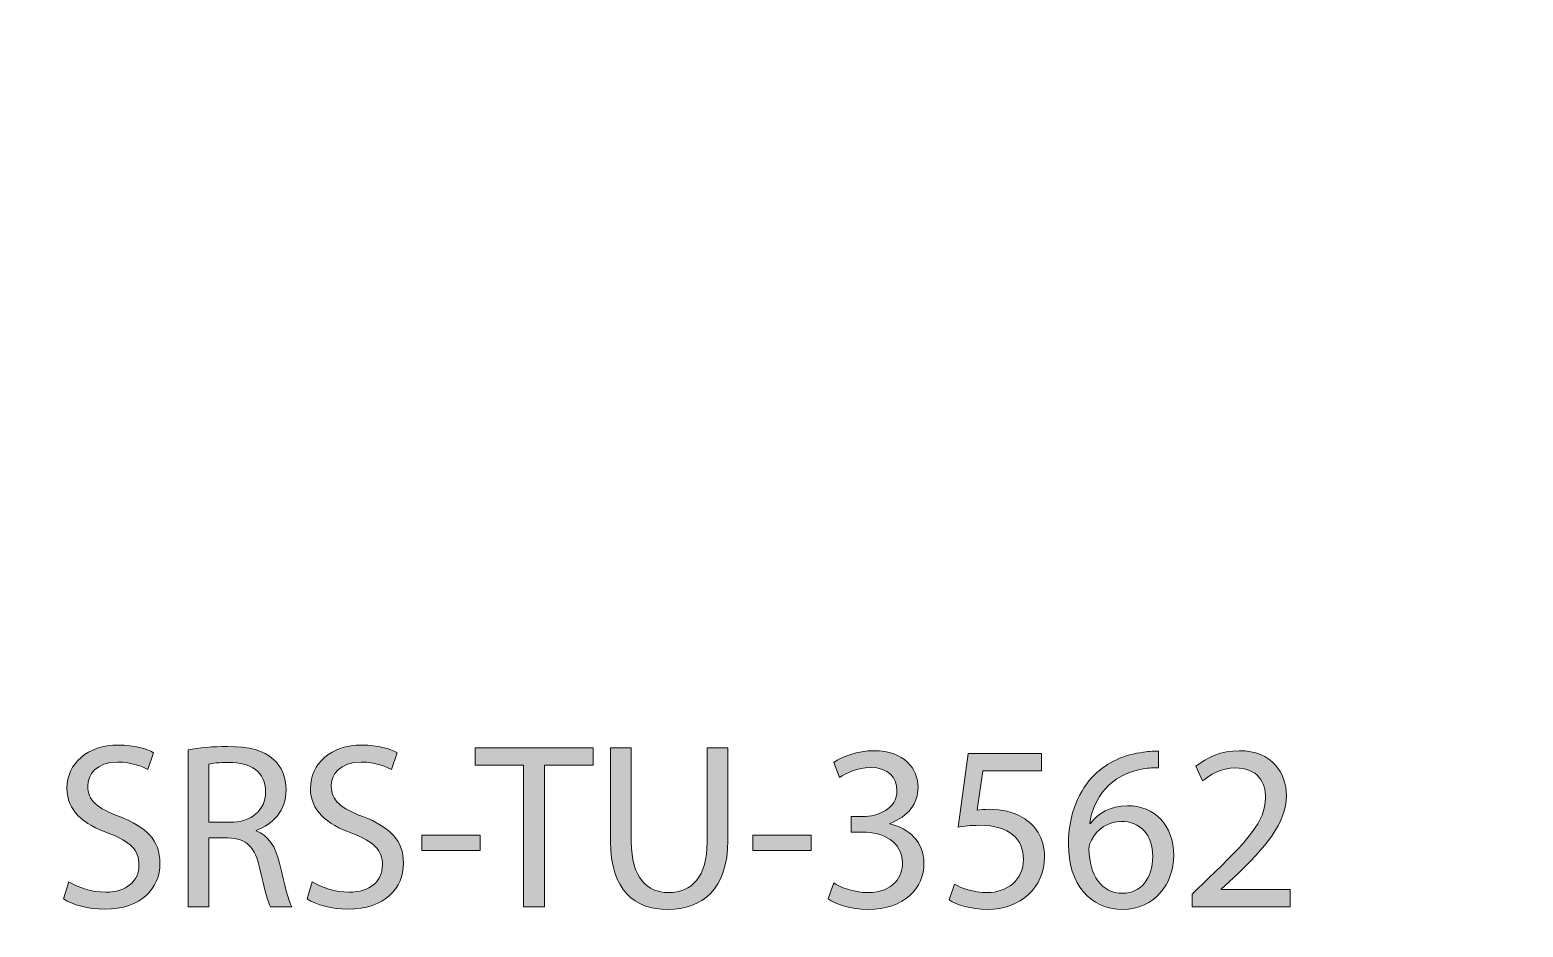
# Model space of a CAD drawing. Header units: millimetres. Extents: x 123.7 to 173.7, y -169.4 to -142.3.
# Drawn here: x 127 to 132.72, y -159.3 to -155.86 of the extents above; entities that cross this region are included whole.
import ezdxf

# ---------------------------------------------------------------- set-up
doc = ezdxf.new("R2010")
doc.units = ezdxf.units.MM
doc.header["$MEASUREMENT"] = 0
doc.layers.add('chip', color=7, linetype='Continuous', lineweight=0)
doc.layers.add('info', color=7, linetype='Continuous', lineweight=0)

# ---------------------------------------------------------------- blocks, each defined once
blk = doc.blocks.new('Block_1')
at = {"layer": 'info', "transparency": 33554687}
h = blk.add_hatch(color=7, dxfattribs=at)
h.dxf.hatch_style = 2
edge = h.paths.add_edge_path()
edge.add_spline(control_points=[(127.1526, -159.1252), (127.1879, -159.1469), (127.2394, -159.1648), (127.2937, -159.1648), (127.3741, -159.1648), (127.4212, -159.1224), (127.4212, -159.0607), (127.4212, -159.0039), (127.3886, -158.9715), (127.3063, -158.9398), (127.2069, -158.9043), (127.1454, -158.853), (127.1454, -158.7669), (127.1454, -158.6721), (127.2241, -158.6015), (127.3424, -158.6015), (127.405, -158.6015), (127.4501, -158.616), (127.4773, -158.6311), (127.4773, -158.6311), (127.4556, -158.6956), (127.4556, -158.6956), (127.4356, -158.6845), (127.395, -158.6666), (127.3399, -158.6666), (127.2567, -158.6666), (127.225, -158.7162), (127.225, -158.7579), (127.225, -158.8148), (127.262, -158.843), (127.3462, -158.8754), (127.4492, -158.9154), (127.5016, -158.965), (127.5016, -159.0545), (127.5016, -159.1486), (127.432, -159.2299), (127.2884, -159.2299), (127.2294, -159.2299), (127.1654, -159.2127), (127.1326, -159.191), (127.1326, -159.191), (127.1526, -159.1252), (127.1526, -159.1252)], knot_values=[0, 0, 0, 0, 1, 1, 1, 2, 2, 2, 3, 3, 3, 4, 4, 4, 5, 5, 5, 6, 6, 6, 7, 7, 7, 8, 8, 8, 9, 9, 9, 10, 10, 10, 11, 11, 11, 12, 12, 12, 13, 13, 13, 14, 14, 14, 14], degree=3, periodic=0)
h = blk.add_hatch(color=7, dxfattribs=at)
h.dxf.hatch_style = 2
edge = h.paths.add_edge_path()
edge.add_spline(control_points=[(128.0852, -159.1252), (128.1205, -159.1469), (128.172, -159.1648), (128.2263, -159.1648), (128.3067, -159.1648), (128.3538, -159.1224), (128.3538, -159.0607), (128.3538, -159.0039), (128.3212, -158.9715), (128.2389, -158.9398), (128.1395, -158.9043), (128.078, -158.853), (128.078, -158.7669), (128.078, -158.6721), (128.1567, -158.6015), (128.275, -158.6015), (128.3376, -158.6015), (128.3827, -158.616), (128.4099, -158.6311), (128.4099, -158.6311), (128.3882, -158.6956), (128.3882, -158.6956), (128.3682, -158.6845), (128.3276, -158.6666), (128.2724, -158.6666), (128.1892, -158.6666), (128.1576, -158.7162), (128.1576, -158.7579), (128.1576, -158.8148), (128.1946, -158.843), (128.2788, -158.8754), (128.3818, -158.9154), (128.4342, -158.965), (128.4342, -159.0545), (128.4342, -159.1486), (128.3646, -159.2299), (128.2209, -159.2299), (128.162, -159.2299), (128.098, -159.2127), (128.0652, -159.191), (128.0652, -159.191), (128.0852, -159.1252), (128.0852, -159.1252)], knot_values=[0, 0, 0, 0, 1, 1, 1, 2, 2, 2, 3, 3, 3, 4, 4, 4, 5, 5, 5, 6, 6, 6, 7, 7, 7, 8, 8, 8, 9, 9, 9, 10, 10, 10, 11, 11, 11, 12, 12, 12, 13, 13, 13, 14, 14, 14, 14], degree=3, periodic=0)
h = blk.add_hatch(color=7, dxfattribs=at)
h.dxf.hatch_style = 2
edge = h.paths.add_edge_path()
edge.add_spline(control_points=[(127.6882, -158.8971), (127.6882, -158.8971), (127.7686, -158.8971), (127.7686, -158.8971), (127.8527, -158.8971), (127.9061, -158.8509), (127.9061, -158.7814), (127.9061, -158.7028), (127.849, -158.6684), (127.7658, -158.6677), (127.7279, -158.6677), (127.7007, -158.6711), (127.6882, -158.6746), (127.6882, -158.6746), (127.6882, -158.8971), (127.6882, -158.8971)], knot_values=[0, 0, 0, 0, 1, 1, 1, 2, 2, 2, 3, 3, 3, 4, 4, 4, 5, 5, 5, 5], degree=3, periodic=0)
edge = h.paths.add_edge_path()
edge.add_spline(control_points=[(127.6094, -158.6194), (127.6492, -158.6115), (127.7062, -158.607), (127.7605, -158.607), (127.8446, -158.607), (127.8988, -158.6222), (127.9367, -158.6566), (127.9676, -158.6839), (127.9848, -158.7255), (127.9848, -158.7724), (127.9848, -158.853), (127.9341, -158.9061), (127.8699, -158.9281), (127.8699, -158.9281), (127.8699, -158.9305), (127.8699, -158.9305), (127.9169, -158.9471), (127.945, -158.9905), (127.9595, -159.0535), (127.9793, -159.1386), (127.9937, -159.1975), (128.0065, -159.2209), (128.0065, -159.2209), (127.925, -159.2209), (127.925, -159.2209), (127.915, -159.2037), (127.9016, -159.1514), (127.8844, -159.0752), (127.8663, -158.9912), (127.8337, -158.9595), (127.7622, -158.9571), (127.7622, -158.9571), (127.6882, -158.9571), (127.6882, -158.9571), (127.6882, -158.9571), (127.6882, -159.2209), (127.6882, -159.2209), (127.6882, -159.2209), (127.6094, -159.2209), (127.6094, -159.2209), (127.6094, -159.2209), (127.6094, -158.6194), (127.6094, -158.6194)], knot_values=[0, 0, 0, 0, 1, 1, 1, 2, 2, 2, 3, 3, 3, 4, 4, 4, 5, 5, 5, 6, 6, 6, 7, 7, 7, 8, 8, 8, 9, 9, 9, 10, 10, 10, 11, 11, 11, 12, 12, 12, 13, 13, 13, 14, 14, 14, 14], degree=3, periodic=0)
h = blk.add_hatch(color=7, dxfattribs=at)
h.dxf.hatch_style = 2
edge = h.paths.add_edge_path()
edge.add_spline(control_points=[(128.8946, -158.6783), (128.8946, -158.6783), (128.7093, -158.6783), (128.7093, -158.6783), (128.7093, -158.6783), (128.7093, -158.6115), (128.7093, -158.6115), (128.7093, -158.6115), (129.1604, -158.6115), (129.1604, -158.6115), (129.1604, -158.6115), (129.1604, -158.6783), (129.1604, -158.6783), (129.1604, -158.6783), (128.9742, -158.6783), (128.9742, -158.6783), (128.9742, -158.6783), (128.9742, -159.2209), (128.9742, -159.2209), (128.9742, -159.2209), (128.8946, -159.2209), (128.8946, -159.2209), (128.8946, -159.2209), (128.8946, -158.6783), (128.8946, -158.6783)], knot_values=[0, 0, 0, 0, 1, 1, 1, 2, 2, 2, 3, 3, 3, 4, 4, 4, 5, 5, 5, 6, 6, 6, 7, 7, 7, 8, 8, 8, 8], degree=3, periodic=0)
h = blk.add_hatch(color=7, dxfattribs=at)
h.dxf.hatch_style = 2
edge = h.paths.add_edge_path()
edge.add_spline(control_points=[(129.307, -158.6115), (129.307, -158.6115), (129.307, -158.9722), (129.307, -158.9722), (129.307, -159.1086), (129.3675, -159.1665), (129.4489, -159.1665), (129.5394, -159.1665), (129.5973, -159.1069), (129.5973, -158.9722), (129.5973, -158.9722), (129.5973, -158.6115), (129.5973, -158.6115), (129.5973, -158.6115), (129.6768, -158.6115), (129.6768, -158.6115), (129.6768, -158.6115), (129.6768, -158.9667), (129.6768, -158.9667), (129.6768, -159.1541), (129.5783, -159.2309), (129.4462, -159.2309), (129.3215, -159.2309), (129.2274, -159.1596), (129.2274, -158.9705), (129.2274, -158.9705), (129.2274, -158.6115), (129.2274, -158.6115), (129.2274, -158.6115), (129.307, -158.6115), (129.307, -158.6115)], knot_values=[0, 0, 0, 0, 1, 1, 1, 2, 2, 2, 3, 3, 3, 4, 4, 4, 5, 5, 5, 6, 6, 6, 7, 7, 7, 8, 8, 8, 9, 9, 9, 10, 10, 10, 10], degree=3, periodic=0)
h = blk.add_hatch(color=7, dxfattribs=at)
h.dxf.hatch_style = 2
edge = h.paths.add_edge_path()
edge.add_spline(control_points=[(130.0823, -159.1296), (130.1049, -159.1441), (130.1573, -159.1665), (130.2126, -159.1665), (130.3147, -159.1665), (130.3462, -159.1017), (130.3454, -159.0528), (130.3445, -158.9705), (130.2704, -158.935), (130.1934, -158.935), (130.1934, -158.935), (130.1492, -158.935), (130.1492, -158.935), (130.1492, -158.935), (130.1492, -158.8754), (130.1492, -158.8754), (130.1492, -158.8754), (130.1934, -158.8754), (130.1934, -158.8754), (130.2513, -158.8754), (130.3245, -158.8458), (130.3245, -158.7758), (130.3245, -158.729), (130.2947, -158.6873), (130.2215, -158.6873), (130.1745, -158.6873), (130.1292, -158.7083), (130.104, -158.7262), (130.104, -158.7262), (130.0832, -158.6684), (130.0832, -158.6684), (130.1138, -158.6456), (130.1736, -158.6232), (130.2368, -158.6232), (130.3526, -158.6232), (130.4051, -158.6918), (130.4051, -158.7634), (130.4051, -158.8241), (130.369, -158.8754), (130.2966, -158.9016), (130.2966, -158.9016), (130.2966, -158.9037), (130.2966, -158.9037), (130.369, -158.9181), (130.4277, -158.9722), (130.4277, -159.0545), (130.4277, -159.1486), (130.3545, -159.2309), (130.2134, -159.2309), (130.1474, -159.2309), (130.0896, -159.2099), (130.0606, -159.191), (130.0606, -159.191), (130.0823, -159.1296), (130.0823, -159.1296)], knot_values=[0, 0, 0, 0, 1, 1, 1, 2, 2, 2, 3, 3, 3, 4, 4, 4, 5, 5, 5, 6, 6, 6, 7, 7, 7, 8, 8, 8, 9, 9, 9, 10, 10, 10, 11, 11, 11, 12, 12, 12, 13, 13, 13, 14, 14, 14, 15, 15, 15, 16, 16, 16, 17, 17, 17, 18, 18, 18, 18], degree=3, periodic=0)
h = blk.add_hatch(color=7, dxfattribs=at)
h.dxf.hatch_style = 2
edge = h.paths.add_edge_path()
edge.add_spline(control_points=[(130.878, -158.7), (130.878, -158.7), (130.6537, -158.7), (130.6537, -158.7), (130.6537, -158.7), (130.6311, -158.8509), (130.6311, -158.8509), (130.6447, -158.8492), (130.6573, -158.8475), (130.679, -158.8475), (130.7243, -158.8475), (130.7695, -158.8575), (130.8056, -158.8792), (130.8518, -158.9054), (130.8899, -158.956), (130.8899, -159.0301), (130.8899, -159.1452), (130.7984, -159.2309), (130.6709, -159.2309), (130.6067, -159.2309), (130.5524, -159.2127), (130.5243, -159.1948), (130.5243, -159.1948), (130.5443, -159.1341), (130.5443, -159.1341), (130.5688, -159.1486), (130.6167, -159.1665), (130.6701, -159.1665), (130.7452, -159.1665), (130.8092, -159.1179), (130.8092, -159.039), (130.8084, -158.9633), (130.7577, -158.9088), (130.6401, -158.9088), (130.6067, -158.9088), (130.5805, -158.9126), (130.5588, -158.9154), (130.5588, -158.9154), (130.5967, -158.6332), (130.5967, -158.6332), (130.5967, -158.6332), (130.878, -158.6332), (130.878, -158.6332), (130.878, -158.6332), (130.878, -158.7), (130.878, -158.7)], knot_values=[0, 0, 0, 0, 1, 1, 1, 2, 2, 2, 3, 3, 3, 4, 4, 4, 5, 5, 5, 6, 6, 6, 7, 7, 7, 8, 8, 8, 9, 9, 9, 10, 10, 10, 11, 11, 11, 12, 12, 12, 13, 13, 13, 14, 14, 14, 15, 15, 15, 15], degree=3, periodic=0)
h = blk.add_hatch(color=7, dxfattribs=at)
h.dxf.hatch_style = 2
edge = h.paths.add_edge_path()
edge.add_spline(control_points=[(131.3041, -159.0284), (131.3041, -158.9443), (131.2561, -158.8937), (131.1829, -158.8937), (131.135, -158.8937), (131.0907, -158.9233), (131.069, -158.966), (131.0635, -158.975), (131.0599, -158.9867), (131.0599, -159.0011), (131.0618, -159.098), (131.106, -159.1693), (131.1892, -159.1693), (131.258, -159.1693), (131.3041, -159.1124), (131.3041, -159.0284)], knot_values=[0, 0, 0, 0, 1, 1, 1, 2, 2, 2, 3, 3, 3, 4, 4, 4, 5, 5, 5, 5], degree=3, periodic=0)
edge = h.paths.add_edge_path()
edge.add_spline(control_points=[(131.3267, -158.689), (131.3105, -158.6883), (131.2897, -158.689), (131.2671, -158.6928), (131.1422, -158.7135), (131.0762, -158.8048), (131.0626, -158.9016), (131.0626, -158.9016), (131.0654, -158.9016), (131.0654, -158.9016), (131.0935, -158.8647), (131.1422, -158.8337), (131.2073, -158.8337), (131.3114, -158.8337), (131.3846, -158.9088), (131.3846, -159.0239), (131.3846, -159.1314), (131.3114, -159.2309), (131.1892, -159.2309), (131.0635, -159.2309), (130.9812, -159.1331), (130.9812, -158.9805), (130.9812, -158.8647), (131.0228, -158.7734), (131.0807, -158.7155), (131.1296, -158.6677), (131.1947, -158.6377), (131.2688, -158.6287), (131.2922, -158.6249), (131.3122, -158.6243), (131.3267, -158.6243), (131.3267, -158.6243), (131.3267, -158.689), (131.3267, -158.689)], knot_values=[0, 0, 0, 0, 1, 1, 1, 2, 2, 2, 3, 3, 3, 4, 4, 4, 5, 5, 5, 6, 6, 6, 7, 7, 7, 8, 8, 8, 9, 9, 9, 10, 10, 10, 11, 11, 11, 11], degree=3, periodic=0)
h = blk.add_hatch(color=7, dxfattribs=at)
h.dxf.hatch_style = 2
edge = h.paths.add_edge_path()
edge.add_spline(control_points=[(131.455, -159.2209), (131.455, -159.2209), (131.455, -159.172), (131.455, -159.172), (131.455, -159.172), (131.5176, -159.1114), (131.5176, -159.1114), (131.6676, -158.9688), (131.7355, -158.8926), (131.7363, -158.8041), (131.7363, -158.7445), (131.7074, -158.689), (131.6197, -158.689), (131.5663, -158.689), (131.522, -158.7162), (131.4948, -158.739), (131.4948, -158.739), (131.4695, -158.6828), (131.4695, -158.6828), (131.5103, -158.6484), (131.5682, -158.6232), (131.6359, -158.6232), (131.7625, -158.6232), (131.8159, -158.71), (131.8159, -158.7941), (131.8159, -158.9026), (131.7372, -158.9905), (131.6133, -159.1097), (131.6133, -159.1097), (131.5663, -159.1531), (131.5663, -159.1531), (131.5663, -159.1531), (131.5663, -159.1548), (131.5663, -159.1548), (131.5663, -159.1548), (131.8304, -159.1548), (131.8304, -159.1548), (131.8304, -159.1548), (131.8304, -159.2209), (131.8304, -159.2209), (131.8304, -159.2209), (131.455, -159.2209), (131.455, -159.2209)], knot_values=[0, 0, 0, 0, 1, 1, 1, 2, 2, 2, 3, 3, 3, 4, 4, 4, 5, 5, 5, 6, 6, 6, 7, 7, 7, 8, 8, 8, 9, 9, 9, 10, 10, 10, 11, 11, 11, 12, 12, 12, 13, 13, 13, 14, 14, 14, 14], degree=3, periodic=0)
h = blk.add_hatch(color=7, dxfattribs=at)
h.dxf.hatch_style = 2
edge = h.paths.add_edge_path()
edge.add_spline(control_points=[(128.7281, -158.9471), (128.7281, -158.9471), (128.7281, -159.0056), (128.7281, -159.0056), (128.7281, -159.0056), (128.5048, -159.0056), (128.5048, -159.0056), (128.5048, -159.0056), (128.5048, -158.9471), (128.5048, -158.9471), (128.5048, -158.9471), (128.7281, -158.9471), (128.7281, -158.9471)], knot_values=[0, 0, 0, 0, 1, 1, 1, 2, 2, 2, 3, 3, 3, 4, 4, 4, 4], degree=3, periodic=0)
h = blk.add_hatch(color=7, dxfattribs=at)
h.dxf.hatch_style = 2
edge = h.paths.add_edge_path()
edge.add_spline(control_points=[(129.9953, -158.9471), (129.9953, -158.9471), (129.9953, -159.0056), (129.9953, -159.0056), (129.9953, -159.0056), (129.7719, -159.0056), (129.7719, -159.0056), (129.7719, -159.0056), (129.7719, -158.9471), (129.7719, -158.9471), (129.7719, -158.9471), (129.9953, -158.9471), (129.9953, -158.9471)], knot_values=[0, 0, 0, 0, 1, 1, 1, 2, 2, 2, 3, 3, 3, 4, 4, 4, 4], degree=3, periodic=0)
at = {"layer": 'info'}
for points, knots in [([(127.1526, -159.1252), (127.1879, -159.1469), (127.2394, -159.1648), (127.2937, -159.1648), (127.3741, -159.1648), (127.4212, -159.1224), (127.4212, -159.0607), (127.4212, -159.0039), (127.3886, -158.9715), (127.3063, -158.9398), (127.2069, -158.9043), (127.1454, -158.853), (127.1454, -158.7669), (127.1454, -158.6721), (127.2241, -158.6015), (127.3424, -158.6015), (127.405, -158.6015), (127.4501, -158.616), (127.4773, -158.6311), (127.4773, -158.6311), (127.4556, -158.6956), (127.4556, -158.6956), (127.4356, -158.6845), (127.395, -158.6666), (127.3399, -158.6666), (127.2567, -158.6666), (127.225, -158.7162), (127.225, -158.7579), (127.225, -158.8148), (127.262, -158.843), (127.3462, -158.8754), (127.4492, -158.9154), (127.5016, -158.965), (127.5016, -159.0545), (127.5016, -159.1486), (127.432, -159.2299), (127.2884, -159.2299), (127.2294, -159.2299), (127.1654, -159.2127), (127.1326, -159.191), (127.1326, -159.191), (127.1526, -159.1252), (127.1526, -159.1252)], [0, 0, 0, 0, 1, 1, 1, 2, 2, 2, 3, 3, 3, 4, 4, 4, 5, 5, 5, 6, 6, 6, 7, 7, 7, 8, 8, 8, 9, 9, 9, 10, 10, 10, 11, 11, 11, 12, 12, 12, 13, 13, 13, 14, 14, 14, 14]), ([(128.0852, -159.1252), (128.1205, -159.1469), (128.172, -159.1648), (128.2263, -159.1648), (128.3067, -159.1648), (128.3538, -159.1224), (128.3538, -159.0607), (128.3538, -159.0039), (128.3212, -158.9715), (128.2389, -158.9398), (128.1395, -158.9043), (128.078, -158.853), (128.078, -158.7669), (128.078, -158.6721), (128.1567, -158.6015), (128.275, -158.6015), (128.3376, -158.6015), (128.3827, -158.616), (128.4099, -158.6311), (128.4099, -158.6311), (128.3882, -158.6956), (128.3882, -158.6956), (128.3682, -158.6845), (128.3276, -158.6666), (128.2724, -158.6666), (128.1892, -158.6666), (128.1576, -158.7162), (128.1576, -158.7579), (128.1576, -158.8148), (128.1946, -158.843), (128.2788, -158.8754), (128.3818, -158.9154), (128.4342, -158.965), (128.4342, -159.0545), (128.4342, -159.1486), (128.3646, -159.2299), (128.2209, -159.2299), (128.162, -159.2299), (128.098, -159.2127), (128.0652, -159.191), (128.0652, -159.191), (128.0852, -159.1252), (128.0852, -159.1252)], [0, 0, 0, 0, 1, 1, 1, 2, 2, 2, 3, 3, 3, 4, 4, 4, 5, 5, 5, 6, 6, 6, 7, 7, 7, 8, 8, 8, 9, 9, 9, 10, 10, 10, 11, 11, 11, 12, 12, 12, 13, 13, 13, 14, 14, 14, 14]), ([(127.6094, -158.6194), (127.6492, -158.6115), (127.7062, -158.607), (127.7605, -158.607), (127.8446, -158.607), (127.8988, -158.6222), (127.9367, -158.6566), (127.9676, -158.6839), (127.9848, -158.7255), (127.9848, -158.7724), (127.9848, -158.853), (127.9341, -158.9061), (127.8699, -158.9281), (127.8699, -158.9281), (127.8699, -158.9305), (127.8699, -158.9305), (127.9169, -158.9471), (127.945, -158.9905), (127.9595, -159.0535), (127.9793, -159.1386), (127.9937, -159.1975), (128.0065, -159.2209), (128.0065, -159.2209), (127.925, -159.2209), (127.925, -159.2209), (127.915, -159.2037), (127.9016, -159.1514), (127.8844, -159.0752), (127.8663, -158.9912), (127.8337, -158.9595), (127.7622, -158.9571), (127.7622, -158.9571), (127.6882, -158.9571), (127.6882, -158.9571), (127.6882, -158.9571), (127.6882, -159.2209), (127.6882, -159.2209), (127.6882, -159.2209), (127.6094, -159.2209), (127.6094, -159.2209), (127.6094, -159.2209), (127.6094, -158.6194), (127.6094, -158.6194)], [0, 0, 0, 0, 1, 1, 1, 2, 2, 2, 3, 3, 3, 4, 4, 4, 5, 5, 5, 6, 6, 6, 7, 7, 7, 8, 8, 8, 9, 9, 9, 10, 10, 10, 11, 11, 11, 12, 12, 12, 13, 13, 13, 14, 14, 14, 14]), ([(128.8946, -158.6783), (128.8946, -158.6783), (128.7093, -158.6783), (128.7093, -158.6783), (128.7093, -158.6783), (128.7093, -158.6115), (128.7093, -158.6115), (128.7093, -158.6115), (129.1604, -158.6115), (129.1604, -158.6115), (129.1604, -158.6115), (129.1604, -158.6783), (129.1604, -158.6783), (129.1604, -158.6783), (128.9742, -158.6783), (128.9742, -158.6783), (128.9742, -158.6783), (128.9742, -159.2209), (128.9742, -159.2209), (128.9742, -159.2209), (128.8946, -159.2209), (128.8946, -159.2209), (128.8946, -159.2209), (128.8946, -158.6783), (128.8946, -158.6783)], [0, 0, 0, 0, 1, 1, 1, 2, 2, 2, 3, 3, 3, 4, 4, 4, 5, 5, 5, 6, 6, 6, 7, 7, 7, 8, 8, 8, 8]), ([(129.307, -158.6115), (129.307, -158.6115), (129.307, -158.9722), (129.307, -158.9722), (129.307, -159.1086), (129.3675, -159.1665), (129.4489, -159.1665), (129.5394, -159.1665), (129.5973, -159.1069), (129.5973, -158.9722), (129.5973, -158.9722), (129.5973, -158.6115), (129.5973, -158.6115), (129.5973, -158.6115), (129.6768, -158.6115), (129.6768, -158.6115), (129.6768, -158.6115), (129.6768, -158.9667), (129.6768, -158.9667), (129.6768, -159.1541), (129.5783, -159.2309), (129.4462, -159.2309), (129.3215, -159.2309), (129.2274, -159.1596), (129.2274, -158.9705), (129.2274, -158.9705), (129.2274, -158.6115), (129.2274, -158.6115), (129.2274, -158.6115), (129.307, -158.6115), (129.307, -158.6115)], [0, 0, 0, 0, 1, 1, 1, 2, 2, 2, 3, 3, 3, 4, 4, 4, 5, 5, 5, 6, 6, 6, 7, 7, 7, 8, 8, 8, 9, 9, 9, 10, 10, 10, 10]), ([(130.0823, -159.1296), (130.1049, -159.1441), (130.1573, -159.1665), (130.2126, -159.1665), (130.3147, -159.1665), (130.3462, -159.1017), (130.3454, -159.0528), (130.3445, -158.9705), (130.2704, -158.935), (130.1934, -158.935), (130.1934, -158.935), (130.1492, -158.935), (130.1492, -158.935), (130.1492, -158.935), (130.1492, -158.8754), (130.1492, -158.8754), (130.1492, -158.8754), (130.1934, -158.8754), (130.1934, -158.8754), (130.2513, -158.8754), (130.3245, -158.8458), (130.3245, -158.7758), (130.3245, -158.729), (130.2947, -158.6873), (130.2215, -158.6873), (130.1745, -158.6873), (130.1292, -158.7083), (130.104, -158.7262), (130.104, -158.7262), (130.0832, -158.6684), (130.0832, -158.6684), (130.1138, -158.6456), (130.1736, -158.6232), (130.2368, -158.6232), (130.3526, -158.6232), (130.4051, -158.6918), (130.4051, -158.7634), (130.4051, -158.8241), (130.369, -158.8754), (130.2966, -158.9016), (130.2966, -158.9016), (130.2966, -158.9037), (130.2966, -158.9037), (130.369, -158.9181), (130.4277, -158.9722), (130.4277, -159.0545), (130.4277, -159.1486), (130.3545, -159.2309), (130.2134, -159.2309), (130.1474, -159.2309), (130.0896, -159.2099), (130.0606, -159.191), (130.0606, -159.191), (130.0823, -159.1296), (130.0823, -159.1296)], [0, 0, 0, 0, 1, 1, 1, 2, 2, 2, 3, 3, 3, 4, 4, 4, 5, 5, 5, 6, 6, 6, 7, 7, 7, 8, 8, 8, 9, 9, 9, 10, 10, 10, 11, 11, 11, 12, 12, 12, 13, 13, 13, 14, 14, 14, 15, 15, 15, 16, 16, 16, 17, 17, 17, 18, 18, 18, 18]), ([(130.878, -158.7), (130.878, -158.7), (130.6537, -158.7), (130.6537, -158.7), (130.6537, -158.7), (130.6311, -158.8509), (130.6311, -158.8509), (130.6447, -158.8492), (130.6573, -158.8475), (130.679, -158.8475), (130.7243, -158.8475), (130.7695, -158.8575), (130.8056, -158.8792), (130.8518, -158.9054), (130.8899, -158.956), (130.8899, -159.0301), (130.8899, -159.1452), (130.7984, -159.2309), (130.6709, -159.2309), (130.6067, -159.2309), (130.5524, -159.2127), (130.5243, -159.1948), (130.5243, -159.1948), (130.5443, -159.1341), (130.5443, -159.1341), (130.5688, -159.1486), (130.6167, -159.1665), (130.6701, -159.1665), (130.7452, -159.1665), (130.8092, -159.1179), (130.8092, -159.039), (130.8084, -158.9633), (130.7577, -158.9088), (130.6401, -158.9088), (130.6067, -158.9088), (130.5805, -158.9126), (130.5588, -158.9154), (130.5588, -158.9154), (130.5967, -158.6332), (130.5967, -158.6332), (130.5967, -158.6332), (130.878, -158.6332), (130.878, -158.6332), (130.878, -158.6332), (130.878, -158.7), (130.878, -158.7)], [0, 0, 0, 0, 1, 1, 1, 2, 2, 2, 3, 3, 3, 4, 4, 4, 5, 5, 5, 6, 6, 6, 7, 7, 7, 8, 8, 8, 9, 9, 9, 10, 10, 10, 11, 11, 11, 12, 12, 12, 13, 13, 13, 14, 14, 14, 15, 15, 15, 15]), ([(131.3267, -158.689), (131.3105, -158.6883), (131.2897, -158.689), (131.2671, -158.6928), (131.1422, -158.7135), (131.0762, -158.8048), (131.0626, -158.9016), (131.0626, -158.9016), (131.0654, -158.9016), (131.0654, -158.9016), (131.0935, -158.8647), (131.1422, -158.8337), (131.2073, -158.8337), (131.3114, -158.8337), (131.3846, -158.9088), (131.3846, -159.0239), (131.3846, -159.1314), (131.3114, -159.2309), (131.1892, -159.2309), (131.0635, -159.2309), (130.9812, -159.1331), (130.9812, -158.9805), (130.9812, -158.8647), (131.0228, -158.7734), (131.0807, -158.7155), (131.1296, -158.6677), (131.1947, -158.6377), (131.2688, -158.6287), (131.2922, -158.6249), (131.3122, -158.6243), (131.3267, -158.6243), (131.3267, -158.6243), (131.3267, -158.689), (131.3267, -158.689)], [0, 0, 0, 0, 1, 1, 1, 2, 2, 2, 3, 3, 3, 4, 4, 4, 5, 5, 5, 6, 6, 6, 7, 7, 7, 8, 8, 8, 9, 9, 9, 10, 10, 10, 11, 11, 11, 11]), ([(131.455, -159.2209), (131.455, -159.2209), (131.455, -159.172), (131.455, -159.172), (131.455, -159.172), (131.5176, -159.1114), (131.5176, -159.1114), (131.6676, -158.9688), (131.7355, -158.8926), (131.7363, -158.8041), (131.7363, -158.7445), (131.7074, -158.689), (131.6197, -158.689), (131.5663, -158.689), (131.522, -158.7162), (131.4948, -158.739), (131.4948, -158.739), (131.4695, -158.6828), (131.4695, -158.6828), (131.5103, -158.6484), (131.5682, -158.6232), (131.6359, -158.6232), (131.7625, -158.6232), (131.8159, -158.71), (131.8159, -158.7941), (131.8159, -158.9026), (131.7372, -158.9905), (131.6133, -159.1097), (131.6133, -159.1097), (131.5663, -159.1531), (131.5663, -159.1531), (131.5663, -159.1531), (131.5663, -159.1548), (131.5663, -159.1548), (131.5663, -159.1548), (131.8304, -159.1548), (131.8304, -159.1548), (131.8304, -159.1548), (131.8304, -159.2209), (131.8304, -159.2209), (131.8304, -159.2209), (131.455, -159.2209), (131.455, -159.2209)], [0, 0, 0, 0, 1, 1, 1, 2, 2, 2, 3, 3, 3, 4, 4, 4, 5, 5, 5, 6, 6, 6, 7, 7, 7, 8, 8, 8, 9, 9, 9, 10, 10, 10, 11, 11, 11, 12, 12, 12, 13, 13, 13, 14, 14, 14, 14]), ([(127.6882, -158.8971), (127.6882, -158.8971), (127.7686, -158.8971), (127.7686, -158.8971), (127.8527, -158.8971), (127.9061, -158.8509), (127.9061, -158.7814), (127.9061, -158.7028), (127.849, -158.6684), (127.7658, -158.6677), (127.7279, -158.6677), (127.7007, -158.6711), (127.6882, -158.6746), (127.6882, -158.6746), (127.6882, -158.8971), (127.6882, -158.8971)], [0, 0, 0, 0, 1, 1, 1, 2, 2, 2, 3, 3, 3, 4, 4, 4, 5, 5, 5, 5]), ([(131.3041, -159.0284), (131.3041, -158.9443), (131.2561, -158.8937), (131.1829, -158.8937), (131.135, -158.8937), (131.0907, -158.9233), (131.069, -158.966), (131.0635, -158.975), (131.0599, -158.9867), (131.0599, -159.0011), (131.0618, -159.098), (131.106, -159.1693), (131.1892, -159.1693), (131.258, -159.1693), (131.3041, -159.1124), (131.3041, -159.0284)], [0, 0, 0, 0, 1, 1, 1, 2, 2, 2, 3, 3, 3, 4, 4, 4, 5, 5, 5, 5]), ([(128.7281, -158.9471), (128.7281, -158.9471), (128.7281, -159.0056), (128.7281, -159.0056), (128.7281, -159.0056), (128.5048, -159.0056), (128.5048, -159.0056), (128.5048, -159.0056), (128.5048, -158.9471), (128.5048, -158.9471), (128.5048, -158.9471), (128.7281, -158.9471), (128.7281, -158.9471)], [0, 0, 0, 0, 1, 1, 1, 2, 2, 2, 3, 3, 3, 4, 4, 4, 4]), ([(129.9953, -158.9471), (129.9953, -158.9471), (129.9953, -159.0056), (129.9953, -159.0056), (129.9953, -159.0056), (129.7719, -159.0056), (129.7719, -159.0056), (129.7719, -159.0056), (129.7719, -158.9471), (129.7719, -158.9471), (129.7719, -158.9471), (129.9953, -158.9471), (129.9953, -158.9471)], [0, 0, 0, 0, 1, 1, 1, 2, 2, 2, 3, 3, 3, 4, 4, 4, 4])]:
    blk.add_open_spline(points, degree=3, knots=knots, dxfattribs=at)
blk = doc.blocks.new('Block_0')
at = {"layer": 'info'}
blk.add_blockref('Block_1', (0, 0), dxfattribs=at)

msp = doc.modelspace()

# ---------------------------------------------------------------- linework, layer by layer
at = {"layer": 'chip', "color": 7, "lineweight": 35}
msp.add_open_spline([(125.9975, -142.3026), (125.9975, -142.3026), (168.1224, -142.3026), (168.1224, -142.3026), (168.1224, -142.3026), (173.6676, -147.8478), (173.6676, -147.8478), (173.6676, -147.8478), (173.6676, -167.0929), (173.6676, -167.0929), (173.6676, -168.3796), (172.6244, -169.4228), (171.3376, -169.4228), (171.3376, -169.4228), (125.9975, -169.4228), (125.9975, -169.4228), (124.7107, -169.4228), (123.6676, -168.3796), (123.6676, -167.0929), (123.6676, -167.0929), (123.6676, -144.6325), (123.6676, -144.6325), (123.6676, -143.3457), (124.7107, -142.3026), (125.9975, -142.3026)], degree=3, knots=[0, 0, 0, 0, 1, 1, 1, 2, 2, 2, 3, 3, 3, 4, 4, 4, 5, 5, 5, 6, 6, 6, 7, 7, 7, 8, 8, 8, 8], dxfattribs=at)

# ---------------------------------------------------------------- block references
at = {"layer": 'info'}
msp.add_blockref('Block_0', (0, 0), dxfattribs=at)

doc.saveas('drawing.dxf')
